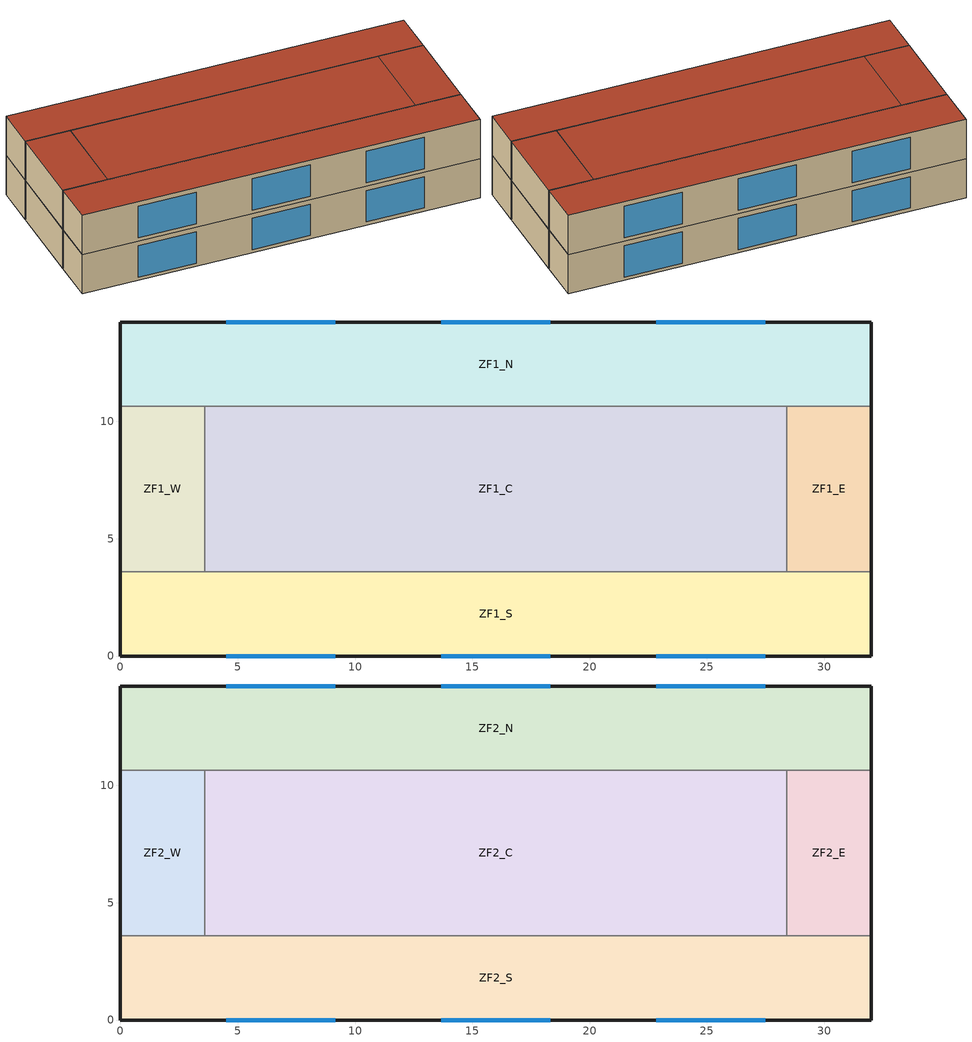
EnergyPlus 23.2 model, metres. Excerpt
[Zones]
ZF1_S
 floor ground (Floor Slab): 0,0 0,3.6 32,3.6 32,0 z0
 wall outside (Ext Wall): 0,0 32,0 / 0,0 0,3.6 / 32,3.6 32,0 z0:3.5
 wall adiabatic (Int Wall): 32,3.6 0,3.6 z0:3.5
 window (Double Clear 3mm): 4.5,0 9.17,0 / 13.67,0 18.33,0 / 22.83,0 27.5,0 z0.3:3.1
 ceiling adiabatic (Floor Slab): 0,0 32,0 32,3.6 0,3.6 z3.5
ZF1_N
 floor ground (Floor Slab): 0,10.64 0,14.24 32,14.24 32,10.64 z0
 wall outside (Ext Wall): 32,14.24 0,14.24 / 0,10.64 0,14.24 / 32,14.24 32,10.64 z0:3.5
 wall adiabatic (Int Wall): 0,10.64 32,10.64 z0:3.5
 window (Double Clear 3mm): 9.17,14.24 4.5,14.24 / 18.33,14.24 13.67,14.24 / 27.5,14.24 22.83,14.24 z0.3:3.1
 ceiling adiabatic (Floor Slab): 0,10.64 32,10.64 32,14.24 0,14.24 z3.5
ZF1_W
 floor ground (Floor Slab): 0,3.6 0,10.64 3.6,10.64 3.6,3.6 z0
 wall outside (Ext Wall): 0,3.6 0,10.64 z0:3.5
 wall adiabatic (Int Wall): 0,3.6 3.6,3.6 / 3.6,10.64 0,10.64 / 3.6,10.64 3.6,3.6 z0:3.5
 ceiling adiabatic (Floor Slab): 0,3.6 3.6,3.6 3.6,10.64 0,10.64 z3.5
ZF1_E
 floor ground (Floor Slab): 28.4,3.6 28.4,10.64 32,10.64 32,3.6 z0
 wall outside (Ext Wall): 32,10.64 32,3.6 z0:3.5
 wall adiabatic (Int Wall): 28.4,3.6 32,3.6 / 32,10.64 28.4,10.64 / 28.4,3.6 28.4,10.64 z0:3.5
 ceiling adiabatic (Floor Slab): 28.4,3.6 32,3.6 32,10.64 28.4,10.64 z3.5
ZF1_C
 floor ground (Floor Slab): 3.6,3.6 3.6,10.64 28.4,10.64 28.4,3.6 z0
 wall adiabatic (Int Wall): 3.6,3.6 28.4,3.6 / 28.4,10.64 3.6,10.64 / 3.6,3.6 3.6,10.64 / 28.4,10.64 28.4,3.6 z0:3.5
 ceiling adiabatic (Floor Slab): 3.6,3.6 28.4,3.6 28.4,10.64 3.6,10.64 z3.5
ZF2_S
 floor adiabatic (Floor Slab): 0,0 0,3.6 32,3.6 32,0 z3.5
 wall outside (Ext Wall): 0,0 32,0 / 0,0 0,3.6 / 32,3.6 32,0 z3.5:7
 wall adiabatic (Int Wall): 32,3.6 0,3.6 z3.5:7
 window (Double Clear 3mm): 4.5,0 9.17,0 / 13.67,0 18.33,0 / 22.83,0 27.5,0 z3.8:6.6
 roof outside (Roof): 0,0 32,0 32,3.6 0,3.6 z7
ZF2_N
 floor adiabatic (Floor Slab): 0,10.64 0,14.24 32,14.24 32,10.64 z3.5
 wall outside (Ext Wall): 32,14.24 0,14.24 / 0,10.64 0,14.24 / 32,14.24 32,10.64 z3.5:7
 wall adiabatic (Int Wall): 0,10.64 32,10.64 z3.5:7
 window (Double Clear 3mm): 9.17,14.24 4.5,14.24 / 18.33,14.24 13.67,14.24 / 27.5,14.24 22.83,14.24 z3.8:6.6
 roof outside (Roof): 0,10.64 32,10.64 32,14.24 0,14.24 z7
ZF2_W
 floor adiabatic (Floor Slab): 0,3.6 0,10.64 3.6,10.64 3.6,3.6 z3.5
 wall outside (Ext Wall): 0,3.6 0,10.64 z3.5:7
 wall adiabatic (Int Wall): 0,3.6 3.6,3.6 / 3.6,10.64 0,10.64 / 3.6,10.64 3.6,3.6 z3.5:7
 roof outside (Roof): 0,3.6 3.6,3.6 3.6,10.64 0,10.64 z7
ZF2_E
 floor adiabatic (Floor Slab): 28.4,3.6 28.4,10.64 32,10.64 32,3.6 z3.5
 wall outside (Ext Wall): 32,10.64 32,3.6 z3.5:7
 wall adiabatic (Int Wall): 28.4,3.6 32,3.6 / 32,10.64 28.4,10.64 / 28.4,3.6 28.4,10.64 z3.5:7
 roof outside (Roof): 28.4,3.6 32,3.6 32,10.64 28.4,10.64 z7
ZF2_C
 floor adiabatic (Floor Slab): 3.6,3.6 3.6,10.64 28.4,10.64 28.4,3.6 z3.5
 wall adiabatic (Int Wall): 3.6,3.6 28.4,3.6 / 28.4,10.64 3.6,10.64 / 3.6,3.6 3.6,10.64 / 28.4,10.64 28.4,3.6 z3.5:7
 roof outside (Roof): 3.6,3.6 28.4,3.6 28.4,10.64 3.6,10.64 z7
[Building]
Chongqing Medium Office FCU DOAS Pilot: 0, City, 0.04, 0.2, FullInteriorAndExterior, 100, 6
[Site:WaterMainsTemperature]
CORRELATION: , 9.69, 28.1
[Site:GroundTemperature:BuildingSurface]
19.527, 19.502, 19.527, 19.527, 19.527, 19.527, 19.527, 19.527, 19.527, 19.527, 19.527, 19.527
[Site:Location]
Chongqing Shapingba_Chongqing_CHN Design_Conditions: 29.58, 106.47, 8, 259.1
[SizingPeriod:WeatherFileConditionType]
Summer Extreme: SummerExtreme, SummerDesignDay, Yes, Yes
Summer Typical: SummerTypical, Monday, Yes, Yes
Winter Extreme: WinterExtreme, WinterDesignDay, Yes, Yes
Winter Typical: WinterTypical, Monday, Yes, Yes
[Material]
M01 200mm Brick: MediumRough, 0.2, 0.89, 1920, 790, 0.9, 0.84, 0.95
M02 100mm Brick: MediumRough, 0.1, 0.89, 1920, 790, 0.9
M03 Wall XPS: MediumRough, 0.03, 0.03, 35, 1400, 0.9
M04 200mm Concrete Roof: MediumRough, 0.2, 1.31, 2240, 840, 0.9
M05 150mm Heavyweight Concrete Floor: MediumRough, 0.15, 1.95, 2240, 900, 0.9
M06 20mm Plaster: Smooth, 0.02, 0.72, 1850, 840, 0.9
M07 20mm Cement Mortar: Smooth, 0.02, 0.93, 1800, 1050, 0.9
M08 10mm Ceramic Tile: Smooth, 0.01, 1.5, 2000, 920, 0.9
M09 Roof XPS: MediumRough, 0.04, 0.03, 35, 1400, 0.9
[WindowMaterial:Glazing]
Clear 3mm: SpectralAverage, , 0.003, 0.837, 0.075, 0.075, 0.898, 0.081, 0.081, 0, 0.84, 0.84
[WindowMaterial:Gas]
Air 12mm: Air, 0.0127
[Construction]
Ext Wall: M06 20mm Plaster, M01 200mm Brick, M03 Wall XPS, M07 20mm Cement Mortar
Int Wall: M06 20mm Plaster, M02 100mm Brick, M06 20mm Plaster
Roof: M09 Roof XPS, M04 200mm Concrete Roof, M07 20mm Cement Mortar
Floor Slab: M05 150mm Heavyweight Concrete Floor, M08 10mm Ceramic Tile
Double Clear 3mm: Clear 3mm, Air 12mm, Clear 3mm
[Zone]
ZF1_S; ZF1_N; ZF2_S; ZF2_N: 0, 0, 0, 1, 1, , 115.2
ZF1_W; ZF1_E; ZF2_W; ZF2_E: 0, 0, 0, 1, 1, , 25.34
ZF1_C; ZF2_C: 0, 0, 0, 1, 1, , 174.59
[People]
ZF1_S People: ZF1_S, Office Occupancy, People, 12, , , 0.3, , ALWAYS_ON
ZF1_N People: ZF1_N, Office Occupancy, People, 12, , , 0.3, , ALWAYS_ON
ZF1_W People: ZF1_W, Office Occupancy, People, 3, , , 0.3, , ALWAYS_ON
ZF1_E People: ZF1_E, Office Occupancy, People, 3, , , 0.3, , ALWAYS_ON
ZF1_C People: ZF1_C, Office Occupancy, People, 17, , , 0.3, , ALWAYS_ON
ZF2_S People: ZF2_S, Office Occupancy, People, 12, , , 0.3, , ALWAYS_ON
ZF2_N People: ZF2_N, Office Occupancy, People, 12, , , 0.3, , ALWAYS_ON
ZF2_W People: ZF2_W, Office Occupancy, People, 3, , , 0.3, , ALWAYS_ON
ZF2_E People: ZF2_E, Office Occupancy, People, 3, , , 0.3, , ALWAYS_ON
ZF2_C People: ZF2_C, Office Occupancy, People, 17, , , 0.3, , ALWAYS_ON
[Lights]
ZF1_S Lights: ZF1_S, Office Lighting, Watts/Area, 10
ZF1_N Lights: ZF1_N, Office Lighting, Watts/Area, 10
ZF1_W Lights: ZF1_W, Office Lighting, Watts/Area, 10
ZF1_E Lights: ZF1_E, Office Lighting, Watts/Area, 10
ZF1_C Lights: ZF1_C, Office Lighting, Watts/Area, 10
ZF2_S Lights: ZF2_S, Office Lighting, Watts/Area, 10
ZF2_N Lights: ZF2_N, Office Lighting, Watts/Area, 10
ZF2_W Lights: ZF2_W, Office Lighting, Watts/Area, 10
ZF2_E Lights: ZF2_E, Office Lighting, Watts/Area, 10
ZF2_C Lights: ZF2_C, Office Lighting, Watts/Area, 10
[ElectricEquipment]
ZF1_S Equipment: ZF1_S, Office Equipment, Watts/Area, 15
ZF1_N Equipment: ZF1_N, Office Equipment, Watts/Area, 15
ZF1_W Equipment: ZF1_W, Office Equipment, Watts/Area, 15
ZF1_E Equipment: ZF1_E, Office Equipment, Watts/Area, 15
ZF1_C Equipment: ZF1_C, Office Equipment, Watts/Area, 15
ZF2_S Equipment: ZF2_S, Office Equipment, Watts/Area, 15
ZF2_N Equipment: ZF2_N, Office Equipment, Watts/Area, 15
ZF2_W Equipment: ZF2_W, Office Equipment, Watts/Area, 15
ZF2_E Equipment: ZF2_E, Office Equipment, Watts/Area, 15
ZF2_C Equipment: ZF2_C, Office Equipment, Watts/Area, 15
[ZoneInfiltration:DesignFlowRate]
ZF1_S Infiltration: ZF1_S, ALWAYS_ON, AirChanges/Hour, , 0.5
ZF1_N Infiltration: ZF1_N, ALWAYS_ON, AirChanges/Hour, , 0.5
ZF1_W Infiltration: ZF1_W, ALWAYS_ON, AirChanges/Hour, , 0.5
ZF1_E Infiltration: ZF1_E, ALWAYS_ON, AirChanges/Hour, , 0.5
ZF1_C Infiltration: ZF1_C, ALWAYS_ON, AirChanges/Hour, , 0.5
ZF2_S Infiltration: ZF2_S, ALWAYS_ON, AirChanges/Hour, , 0.5
ZF2_N Infiltration: ZF2_N, ALWAYS_ON, AirChanges/Hour, , 0.5
ZF2_W Infiltration: ZF2_W, ALWAYS_ON, AirChanges/Hour, , 0.5
ZF2_E Infiltration: ZF2_E, ALWAYS_ON, AirChanges/Hour, , 0.5
ZF2_C Infiltration: ZF2_C, ALWAYS_ON, AirChanges/Hour, , 0.5
[DesignSpecification:OutdoorAir]
ZF1_S Outdoor Air; ZF1_N Outdoor Air; ZF1_W Outdoor Air; ZF1_E Outdoor Air; ZF1_C Outdoor Air; ZF2_S Outdoor Air; ZF2_N Outdoor Air; ZF2_W Outdoor Air; ZF2_E Outdoor Air; ZF2_C Outdoor Air: Flow/Person, 0.00833
[Sizing:Zone]
ZF1_S: SupplyAirTemperature, 12.8, , SupplyAirTemperature, 50, , 0.008, 0.008, ZF1_S Outdoor Air
ZF1_N: SupplyAirTemperature, 12.8, , SupplyAirTemperature, 50, , 0.008, 0.008, ZF1_N Outdoor Air
ZF1_W: SupplyAirTemperature, 12.8, , SupplyAirTemperature, 50, , 0.008, 0.008, ZF1_W Outdoor Air
ZF1_E: SupplyAirTemperature, 12.8, , SupplyAirTemperature, 50, , 0.008, 0.008, ZF1_E Outdoor Air
ZF1_C: SupplyAirTemperature, 12.8, , SupplyAirTemperature, 50, , 0.008, 0.008, ZF1_C Outdoor Air
ZF2_S: SupplyAirTemperature, 12.8, , SupplyAirTemperature, 50, , 0.008, 0.008, ZF2_S Outdoor Air
ZF2_N: SupplyAirTemperature, 12.8, , SupplyAirTemperature, 50, , 0.008, 0.008, ZF2_N Outdoor Air
ZF2_W: SupplyAirTemperature, 12.8, , SupplyAirTemperature, 50, , 0.008, 0.008, ZF2_W Outdoor Air
ZF2_E: SupplyAirTemperature, 12.8, , SupplyAirTemperature, 50, , 0.008, 0.008, ZF2_E Outdoor Air
ZF2_C: SupplyAirTemperature, 12.8, , SupplyAirTemperature, 50, , 0.008, 0.008, ZF2_C Outdoor Air
[Schedule:Compact]
ALWAYS_ON: On/Off, Through: 12/31, For: AllDays, Until: 24:00, 1
Office Occupancy: Fraction, Through: 12/31, For: Weekdays SummerDesignDay, Until: 8:00, 0, Until: 12:00, 0.9, Until: 13:00, 0.5, Until: 18:00, 0.9, Until: 24:00, 0, For: Saturday WinterDesignDay, Until: 8:00, 0, Until: 12:00, 0.5, Until: 24:00, 0, For: AllOtherDays, Until: 24:00, 0
Office Lighting: Fraction, Through: 12/31, For: Weekdays SummerDesignDay, Until: 8:00, 0.05, Until: 12:00, 0.9, Until: 13:00, 0.5, Until: 18:00, 0.9, Until: 24:00, 0.05, For: Saturday WinterDesignDay, Until: 8:00, 0.05, Until: 12:00, 0.5, Until: 24:00, 0.05, For: AllOtherDays, Until: 24:00, 0
Office Equipment: Fraction, Through: 12/31, For: Weekdays SummerDesignDay, Until: 8:00, 0.1, Until: 12:00, 0.8, Until: 13:00, 0.5, Until: 18:00, 0.8, Until: 24:00, 0.1, For: Saturday WinterDesignDay, Until: 8:00, 0.1, Until: 12:00, 0.5, Until: 24:00, 0.1, For: AllOtherDays, Until: 24:00, 0
